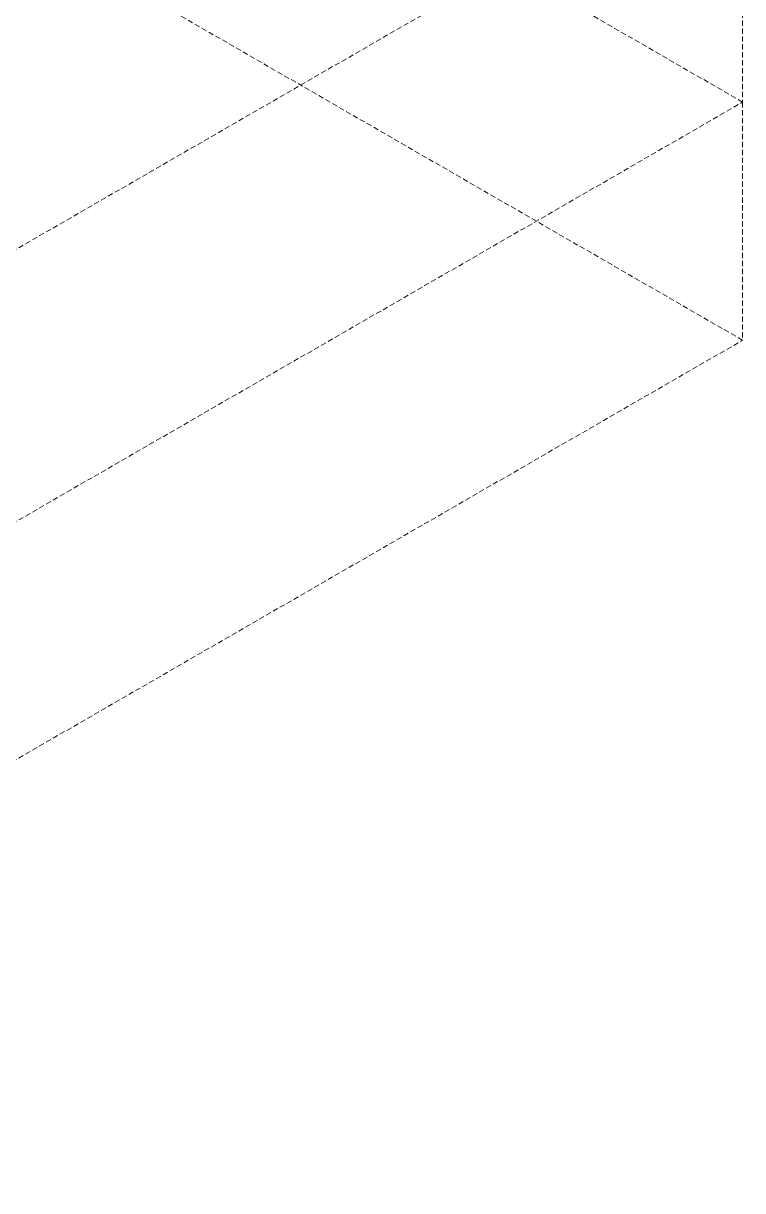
# Model space of a CAD drawing. Header units: millimetres. Extents: x -124 to 15640, y 659 to 4121.
# Drawn here: x 4275.3 to 4447.9, y 2121.6 to 2401.8 of the extents above; entities that cross this region are included whole.
import ezdxf

# ---------------------------------------------------------------- set-up
doc = ezdxf.new("R2010")
doc.units = ezdxf.units.MM
doc.linetypes.add('HIDDEN', pattern=[1.905, 1.27, -0.635])
doc.layers.add('ZANO_R_przerywana', color=7, linetype='HIDDEN', lineweight=0)

msp = doc.modelspace()

# ---------------------------------------------------------------- linework, layer by layer
at = {"layer": 'ZANO_R_przerywana'}
for p, q in [((4447.94, 2382.88), (4094.39, 2587.01)), ((4447.94, 2325.73), (4094.39, 2529.85)), ((4094.39, 2244.08), (4447.94, 2448.2)), ((4447.94, 2448.2), (4447.94, 2382.88)), ((4094.39, 2178.76), (4447.94, 2382.88)), ((4447.94, 2382.88), (4447.94, 2325.73)), ((4094.39, 2121.6), (4447.94, 2325.73))]:
    msp.add_line(p, q, dxfattribs=at)

doc.saveas('drawing.dxf')
